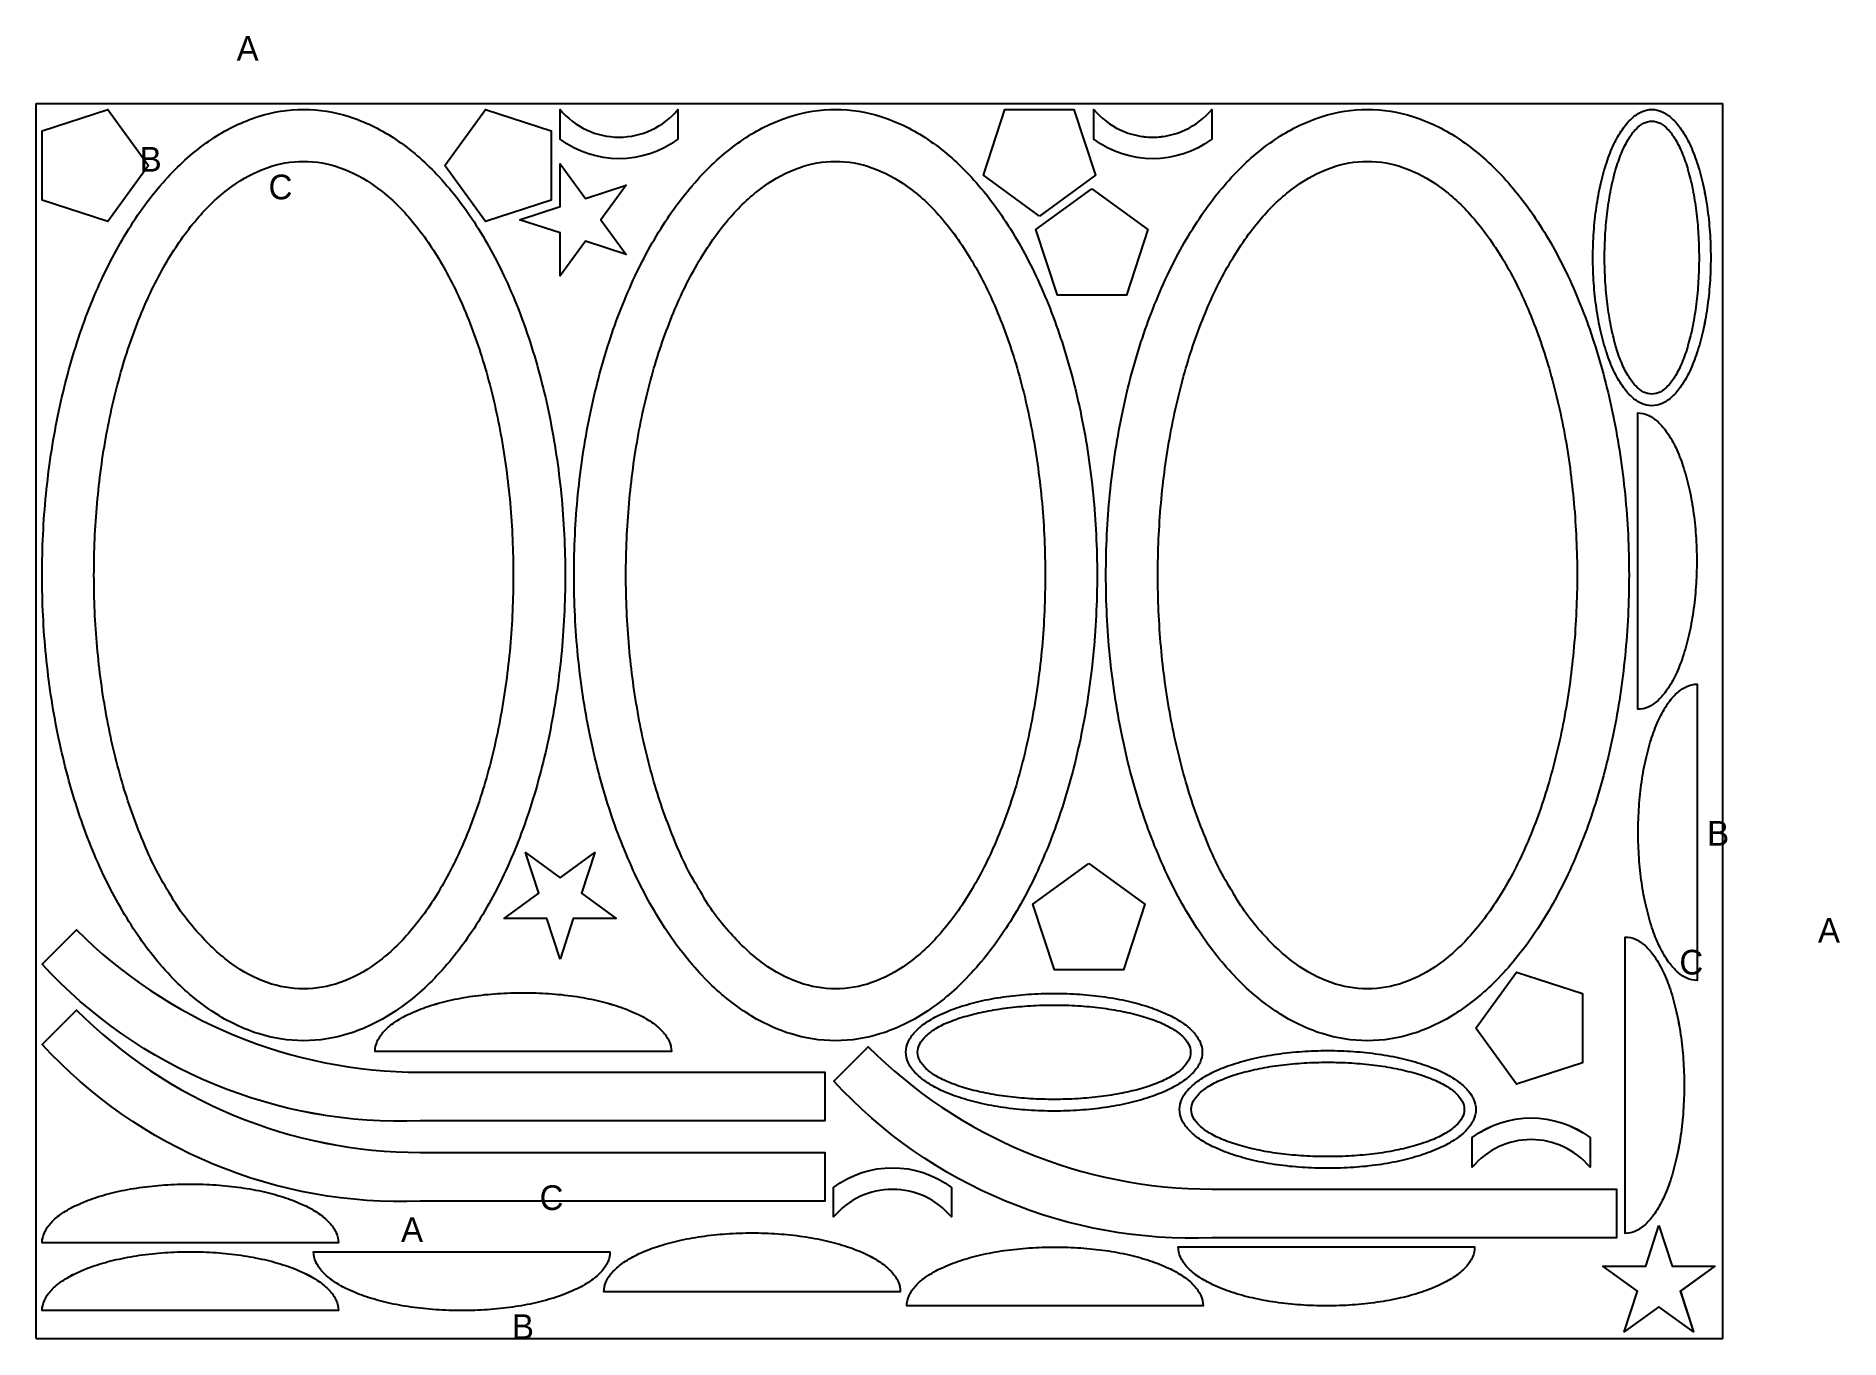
# Model space of a CAD drawing. Extents: x 0 to 2994, y -1 to 2162.
import ezdxf

# ---------------------------------------------------------------- set-up
doc = ezdxf.new("R2010")
doc.units = 0
doc.header["$LTSCALE"] = 41
doc.styles.get("Standard").update_dxf_attribs({"font": 'txt', "height": 1})

msp = doc.modelspace()

# ---------------------------------------------------------------- linework, layer by layer
at = {"layer": 'BORDER_D0_T132.1_RK1_A0_W0_EM1'}
for points in [[(444.1, 2040, -0.076786), (519.48, 2028.26, -0.068058), (592.57, 1993.39, -0.056093), (661.15, 1936.44, -0.045362), (723.13, 1859.16, -0.037263), (776.64, 1763.89, -0.03162), (820.04, 1653.53, -0.027905), (852.02, 1531.41, -0.025667), (871.6, 1401.27, -0.024617), (878.2, 1267.05, -0.024617), (871.6, 1132.83, -0.025667), (852.02, 1002.69, -0.027905), (820.04, 880.58, -0.03162), (776.64, 770.21, -0.037263), (723.13, 674.94, -0.045362), (661.15, 597.66, -0.056093), (592.57, 540.72, -0.068058), (519.48, 505.84, -0.076786), (444.1, 494.1, -0.076786), (368.72, 505.84, -0.068058), (295.63, 540.72, -0.056093), (227.05, 597.66, -0.045362), (165.07, 674.94, -0.037263), (111.56, 770.21, -0.03162), (68.16, 880.58, -0.027905), (36.18, 1002.69, -0.025667), (16.59, 1132.83, -0.024617), (10, 1267.05, -0.024617), (16.59, 1401.27, -0.025667), (36.18, 1531.41, -0.027905), (68.16, 1653.53, -0.03162), (111.56, 1763.89, -0.037263), (165.07, 1859.16, -0.045362), (227.05, 1936.44, -0.056093), (295.63, 1993.39, -0.068058), (368.72, 2028.26, -0.076786), (444.1, 2040)], [(1065.39, 2040), (1065.39, 1990.84, -0.333267), (869.91, 1990.84), (869.91, 2040, 0.469338), (1065.39, 2040)], [(1327, 2040, -0.076786), (1402.38, 2028.26, -0.068058), (1475.47, 1993.39, -0.056093), (1544.05, 1936.44, -0.045362), (1606.03, 1859.16, -0.037263), (1659.54, 1763.89, -0.03162), (1702.94, 1653.53, -0.027905), (1734.92, 1531.41, -0.025667), (1754.51, 1401.27, -0.024617), (1761.1, 1267.05, -0.024617), (1754.51, 1132.83, -0.025667), (1734.92, 1002.69, -0.027905), (1702.94, 880.58, -0.03162), (1659.54, 770.21, -0.037263), (1606.03, 674.94, -0.045362), (1544.05, 597.66, -0.056093), (1475.47, 540.72, -0.068058), (1402.38, 505.84, -0.076786), (1327, 494.1, -0.076786), (1251.62, 505.84, -0.068058), (1178.53, 540.72, -0.056093), (1109.95, 597.66, -0.045362), (1047.97, 674.94, -0.037263), (994.46, 770.21, -0.03162), (951.06, 880.58, -0.027905), (919.08, 1002.69, -0.025667), (899.49, 1132.83, -0.024617), (892.9, 1267.05, -0.024617), (899.49, 1401.27, -0.025667), (919.08, 1531.41, -0.027905), (951.06, 1653.53, -0.03162), (994.46, 1763.89, -0.037263), (1047.97, 1859.16, -0.045362), (1109.95, 1936.44, -0.056093), (1178.53, 1993.39, -0.068058), (1251.62, 2028.26, -0.076786), (1327, 2040)], [(1951.3, 2040), (1951.3, 1990.84, -0.333267), (1755.81, 1990.84), (1755.81, 2040, 0.469338), (1951.3, 2040)], [(2209.9, 2040, -0.076786), (2285.28, 2028.26, -0.068058), (2358.37, 1993.39, -0.056093), (2426.95, 1936.44, -0.045362), (2488.93, 1859.16, -0.037263), (2542.44, 1763.89, -0.03162), (2585.84, 1653.53, -0.027905), (2617.82, 1531.41, -0.025667), (2637.41, 1401.27, -0.024617), (2644, 1267.05, -0.024617), (2637.41, 1132.83, -0.025667), (2617.82, 1002.69, -0.027905), (2585.84, 880.58, -0.03162), (2542.44, 770.21, -0.037263), (2488.93, 674.94, -0.045362), (2426.95, 597.66, -0.056093), (2358.37, 540.72, -0.068058), (2285.28, 505.84, -0.076786), (2209.9, 494.1, -0.076786), (2134.52, 505.84, -0.068058), (2061.43, 540.72, -0.056093), (1992.85, 597.66, -0.045362), (1930.87, 674.94, -0.037263), (1877.36, 770.21, -0.03162), (1833.96, 880.58, -0.027905), (1801.98, 1002.69, -0.025667), (1782.4, 1132.83, -0.024617), (1775.8, 1267.05, -0.024617), (1782.4, 1401.27, -0.025667), (1801.98, 1531.41, -0.027905), (1833.96, 1653.53, -0.03162), (1877.36, 1763.89, -0.037263), (1930.87, 1859.16, -0.045362), (1992.85, 1936.44, -0.056093), (2061.43, 1993.39, -0.068058), (2134.52, 2028.26, -0.076786), (2209.9, 2040)], [(2681.87, 2040, -0.106579), (2698.85, 2036.26, -0.081333), (2715.3, 2025.17, -0.056346), (2730.74, 2007.05, -0.039878), (2744.7, 1982.46, -0.02994), (2756.75, 1952.15, -0.023968), (2766.52, 1917.03, -0.020393), (2773.72, 1878.18, -0.01836), (2778.13, 1836.77, -0.017435), (2779.61, 1794.06, -0.017435), (2778.13, 1751.35, -0.01836), (2773.72, 1709.94, -0.020393), (2766.52, 1671.09, -0.023968), (2756.75, 1635.97, -0.02994), (2744.7, 1605.66, -0.039879), (2730.74, 1581.07, -0.056346), (2715.3, 1562.95, -0.081333), (2698.85, 1551.86, -0.106578), (2681.87, 1548.12, -0.106578), (2664.9, 1551.86, -0.081333), (2648.45, 1562.95, -0.056346), (2633, 1581.07, -0.039878), (2619.05, 1605.66, -0.02994), (2607, 1635.97, -0.023968), (2597.23, 1671.09, -0.020393), (2590.03, 1709.94, -0.01836), (2585.62, 1751.35, -0.017435), (2584.13, 1794.06, -0.017435), (2585.62, 1836.77, -0.01836), (2590.03, 1878.18, -0.020393), (2597.23, 1917.03, -0.023968), (2607, 1952.15, -0.02994), (2619.05, 1982.46, -0.039878), (2633, 2007.05, -0.056346), (2648.45, 2025.17, -0.081333), (2664.9, 2036.26, -0.106579), (2681.87, 2040)], [(2658.73, 1044.3), (2658.73, 1536.18, -0.106579), (2675.7, 1532.44, -0.081333), (2692.16, 1521.34, -0.056346), (2707.6, 1503.22, -0.039878), (2721.55, 1478.64, -0.02994), (2733.6, 1448.32, -0.023968), (2743.37, 1413.2, -0.020393), (2750.57, 1374.35, -0.01836), (2754.98, 1332.94, -0.017435), (2756.47, 1290.23, -0.017435), (2754.98, 1247.53, -0.01836), (2750.57, 1206.12, -0.020393), (2743.37, 1167.27, -0.023968), (2733.6, 1132.15, -0.02994), (2721.55, 1101.83, -0.039878), (2707.6, 1077.24, -0.056346), (2692.16, 1059.13, -0.081333), (2675.7, 1048.03, -0.106578), (2658.73, 1044.3)], [(2756.97, 1086.12), (2756.97, 594.24, -0.106579), (2740, 597.98, -0.081333), (2723.54, 609.08, -0.056346), (2708.1, 627.19, -0.039878), (2694.14, 651.78, -0.02994), (2682.1, 682.1, -0.023968), (2672.32, 717.21, -0.020393), (2665.12, 756.07, -0.01836), (2660.72, 797.48, -0.017435), (2659.23, 840.18, -0.017435), (2660.72, 882.89, -0.01836), (2665.12, 924.3, -0.020393), (2672.32, 963.15, -0.023968), (2682.1, 998.27, -0.029939), (2694.14, 1028.58, -0.039878), (2708.1, 1053.17, -0.056346), (2723.54, 1071.29, -0.081333), (2740, 1082.39, -0.106579), (2756.97, 1086.12)], [(637.78, 441.86), (1309.11, 441.86), (1309.11, 361.15), (637.78, 361.15, -0.220731), (10, 621.18), (67.07, 678.25, 0.198912), (637.78, 441.86)], [(2637.79, 174.33), (2637.79, 666.21, -0.106578), (2654.76, 662.47, -0.081333), (2671.22, 651.38, -0.056347), (2686.66, 633.26, -0.039878), (2700.62, 608.67, -0.02994), (2712.67, 578.35, -0.023968), (2722.44, 543.24, -0.020393), (2729.64, 504.38, -0.01836), (2734.05, 462.98, -0.017435), (2735.53, 420.27, -0.017435), (2734.05, 377.56, -0.01836), (2729.64, 336.15, -0.020393), (2722.44, 297.3, -0.023968), (2712.67, 262.18, -0.02994), (2700.62, 231.87, -0.039878), (2686.66, 207.28, -0.056347), (2671.22, 189.16, -0.081333), (2654.76, 178.06, -0.106579), (2637.79, 174.33)], [(1054.53, 476.13), (562.65, 476.13, -0.106579), (566.38, 493.1, -0.081333), (577.48, 509.56, -0.056347), (595.6, 525, -0.039878), (620.19, 538.96, -0.02994), (650.5, 551, -0.023968), (685.62, 560.78, -0.020393), (724.47, 567.98, -0.01836), (765.88, 572.39, -0.017435), (808.59, 573.87, -0.017435), (851.29, 572.39, -0.01836), (892.7, 567.98, -0.020393), (931.56, 560.78, -0.023968), (966.67, 551, -0.02994), (996.99, 538.96, -0.039878), (1021.58, 525, -0.056347), (1039.7, 509.56, -0.081333), (1050.79, 493.1, -0.106579), (1054.53, 476.13)], [(1935.7, 475, -0.106579), (1931.97, 458.03, -0.081333), (1920.87, 441.57, -0.056347), (1902.76, 426.13, -0.039878), (1878.17, 412.17, -0.02994), (1847.85, 400.13, -0.023968), (1812.73, 390.36, -0.020393), (1773.88, 383.15, -0.01836), (1732.47, 378.74, -0.017435), (1689.77, 377.26, -0.017435), (1647.06, 378.74, -0.01836), (1605.65, 383.15, -0.020393), (1566.8, 390.36, -0.023968), (1531.68, 400.13, -0.02994), (1501.36, 412.17, -0.039878), (1476.78, 426.13, -0.056346), (1458.66, 441.57, -0.081333), (1447.56, 458.03, -0.106579), (1443.82, 475, -0.106579), (1447.56, 491.97, -0.081333), (1458.66, 508.43, -0.056346), (1476.78, 523.87, -0.039878), (1501.36, 537.83, -0.02994), (1531.68, 549.87, -0.023968), (1566.8, 559.65, -0.020393), (1605.65, 566.85, -0.01836), (1647.06, 571.26, -0.017435), (1689.77, 572.74, -0.017435), (1732.47, 571.26, -0.01836), (1773.88, 566.85, -0.020393), (1812.73, 559.65, -0.023968), (1847.85, 549.87, -0.029939), (1878.17, 537.83, -0.039878), (1902.76, 523.87, -0.056347), (1920.87, 508.43, -0.081333), (1931.97, 491.97, -0.106579), (1935.7, 475)], [(637.78, 308.65), (1309.11, 308.65), (1309.11, 227.94), (637.78, 227.94, -0.220731), (10, 487.98), (67.07, 545.05, 0.198912), (637.78, 308.65)], [(1951.71, 247.79), (2623.04, 247.79), (2623.04, 167.08), (1951.71, 167.08, -0.220731), (1323.93, 427.11), (1381, 484.18, 0.198912), (1951.71, 247.79)], [(2389.88, 380, -0.106564), (2386.15, 363.03, -0.081333), (2375.05, 346.57, -0.056346), (2356.94, 331.13, -0.039879), (2332.35, 317.17, -0.02994), (2302.03, 305.13, -0.023968), (2266.92, 295.36, -0.020393), (2228.06, 288.15, -0.01836), (2186.65, 283.74, -0.017435), (2143.95, 282.26, -0.017435), (2101.24, 283.74, -0.01836), (2059.83, 288.15, -0.020393), (2020.98, 295.36, -0.023968), (1985.86, 305.13, -0.02994), (1955.55, 317.17, -0.039878), (1930.96, 331.13, -0.056347), (1912.84, 346.57, -0.081333), (1901.74, 363.03, -0.106579), (1898.01, 380, -0.106579), (1901.74, 396.97, -0.081333), (1912.84, 413.43, -0.056347), (1930.96, 428.87, -0.039878), (1955.55, 442.83, -0.02994), (1985.86, 454.87, -0.023968), (2020.98, 464.64, -0.020393), (2059.83, 471.85, -0.01836), (2101.24, 476.26, -0.017435), (2143.95, 477.74, -0.017435), (2186.65, 476.26, -0.01836), (2228.06, 471.85, -0.020393), (2266.92, 464.64, -0.023968), (2302.03, 454.87, -0.02994), (2332.35, 442.83, -0.039879), (2356.94, 428.87, -0.056346), (2375.05, 413.43, -0.081333), (2386.15, 396.97, -0.106579), (2389.89, 380)], [(2383.79, 284.13), (2383.79, 333.3, -0.333267), (2579.27, 333.3), (2579.27, 284.13, 0.469338), (2383.79, 284.13)], [(1323.81, 201.49), (1323.81, 250.65, -0.333267), (1519.29, 250.65), (1519.29, 201.49, 0.469338), (1323.81, 201.49)], [(501.88, 158.46), (10, 158.46, -0.106579), (13.74, 175.43, -0.081333), (24.83, 191.88, -0.056346), (42.95, 207.32, -0.039878), (67.54, 221.28, -0.02994), (97.85, 233.33, -0.023968), (132.97, 243.1, -0.020393), (171.82, 250.3, -0.01836), (213.23, 254.71, -0.017435), (255.94, 256.2, -0.017435), (298.65, 254.71, -0.01836), (340.06, 250.3, -0.020393), (378.91, 243.1, -0.023968), (414.03, 233.33, -0.02994), (444.34, 221.28, -0.039878), (468.93, 207.32, -0.056346), (487.05, 191.88, -0.081333), (498.14, 175.43, -0.106579), (501.88, 158.46)], [(1434.45, 77.34), (942.57, 77.34, -0.106579), (946.31, 94.31, -0.081333), (957.41, 110.77, -0.056346), (975.52, 126.21, -0.039878), (1000.11, 140.17, -0.02994), (1030.43, 152.21, -0.023968), (1065.54, 161.99, -0.020393), (1104.4, 169.19, -0.01836), (1145.81, 173.6, -0.017435), (1188.51, 175.08, -0.017435), (1231.22, 173.6, -0.01836), (1272.63, 169.19, -0.020393), (1311.48, 161.99, -0.023968), (1346.6, 152.21, -0.02994), (1376.92, 140.17, -0.039878), (1401.5, 126.21, -0.056346), (1419.62, 110.77, -0.081333), (1430.72, 94.31, -0.106579), (1434.45, 77.34)], [(1937.15, 53.9), (1445.27, 53.9, -0.106579), (1449.01, 70.88, -0.081333), (1460.1, 87.33, -0.056347), (1478.22, 102.77, -0.039878), (1502.81, 116.73, -0.029939), (1533.12, 128.78, -0.023968), (1568.24, 138.55, -0.020393), (1607.09, 145.75, -0.01836), (1648.5, 150.16, -0.017435), (1691.21, 151.64, -0.017435), (1733.92, 150.16, -0.01836), (1775.32, 145.75, -0.020393), (1814.18, 138.55, -0.023968), (1849.3, 128.78, -0.029939), (1879.61, 116.73, -0.039878), (1904.2, 102.77, -0.056347), (1922.32, 87.33, -0.081333), (1933.41, 70.88, -0.106579), (1937.15, 53.9)], [(1895.94, 151.67), (2387.82, 151.67, -0.106579), (2384.09, 134.7, -0.081333), (2372.99, 118.25, -0.056346), (2354.87, 102.8, -0.039879), (2330.28, 88.85, -0.02994), (2299.97, 76.8, -0.023968), (2264.85, 67.03, -0.020393), (2226, 59.83, -0.01836), (2184.59, 55.42, -0.017435), (2141.88, 53.93, -0.017435), (2099.18, 55.42, -0.01836), (2057.77, 59.83, -0.020393), (2018.91, 67.03, -0.023968), (1983.8, 76.8, -0.02994), (1953.48, 88.85, -0.039878), (1928.89, 102.8, -0.056346), (1910.77, 118.25, -0.081333), (1899.68, 134.7, -0.106579), (1895.94, 151.67)], [(501.88, 46.02), (10, 46.02, -0.106579), (13.74, 62.99, -0.081333), (24.83, 79.45, -0.056346), (42.95, 94.89, -0.039878), (67.54, 108.84, -0.02994), (97.85, 120.89, -0.023968), (132.97, 130.66, -0.020393), (171.82, 137.86, -0.01836), (213.23, 142.27, -0.017435), (255.94, 143.76, -0.017435), (298.65, 142.27, -0.01836), (340.06, 137.86, -0.020393), (378.91, 130.66, -0.023968), (414.03, 120.89, -0.02994), (444.34, 108.84, -0.039878), (468.93, 94.89, -0.056346), (487.05, 79.45, -0.081333), (498.14, 62.99, -0.106579), (501.88, 46.02)], [(460.69, 143.76), (952.57, 143.76, -0.106579), (948.83, 126.79, -0.081333), (937.74, 110.33, -0.056347), (919.62, 94.89, -0.039878), (895.03, 80.93, -0.02994), (864.72, 68.88, -0.023968), (829.6, 59.11, -0.020393), (790.74, 51.91, -0.01836), (749.34, 47.5, -0.017435), (706.63, 46.02, -0.017435), (663.92, 47.5, -0.01836), (622.51, 51.91, -0.020393), (583.66, 59.11, -0.023968), (548.54, 68.88, -0.02994), (518.23, 80.93, -0.039878), (493.64, 94.89, -0.056346), (475.52, 110.33, -0.081333), (464.42, 126.79, -0.106579), (460.69, 143.76)]]:
    msp.add_lwpolyline(points, format="xyb", close=True, dxfattribs=at)
for points in [[(186.81, 1947.04), (119.28, 1854.09), (10, 1889.59), (10, 2004.49), (119.28, 2040), (186.81, 1947.04)], [(678.42, 1947.04), (745.95, 2040), (855.23, 2004.49), (855.23, 1889.59), (745.95, 1854.09), (678.42, 1947.04)], [(1665.26, 1863.19), (1572.31, 1930.72), (1607.81, 2040), (1722.71, 2040), (1758.22, 1930.72), (1665.26, 1863.19)], [(802.42, 1856.97), (869.96, 1878.91), (869.96, 1949.93), (911.7, 1892.47), (979.24, 1914.42), (937.5, 1856.97), (979.24, 1799.52), (911.7, 1821.46), (869.96, 1764.01), (869.96, 1835.03), (802.42, 1856.97)], [(1752.58, 1908.41), (1845.53, 1840.87), (1810.03, 1731.59), (1695.13, 1731.59), (1659.62, 1840.87), (1752.58, 1908.41)], [(869.74, 629.56), (847.79, 697.1), (776.78, 697.1), (834.23, 738.84), (812.29, 806.38), (869.74, 764.64), (927.19, 806.38), (905.24, 738.84), (962.69, 697.1), (891.68, 697.1), (869.74, 629.56)], [(1747.68, 788.41), (1840.63, 720.87), (1805.13, 611.59), (1690.22, 611.59), (1654.72, 720.87), (1747.68, 788.41)], [(2389.88, 515), (2457.41, 607.96), (2566.69, 572.45), (2566.69, 457.55), (2457.41, 422.04), (2389.88, 515)], [(2693.69, 187.47), (2715.63, 119.93), (2786.65, 119.93), (2729.2, 78.19), (2751.14, 10.65), (2693.69, 52.39), (2636.24, 10.65), (2658.18, 78.19), (2600.73, 119.93), (2671.75, 119.93), (2693.69, 187.47)]]:
    msp.add_lwpolyline(points, close=True, dxfattribs=at)
at = {"layer": 'BORDER_D0_T132_RK1_A0_W0_EM1_RI1_ID0007'}
for points in [[(802.43, 1856.96), (869.96, 1878.91), (869.96, 1949.92), (911.7, 1892.47), (979.24, 1914.41), (937.5, 1856.96), (979.24, 1799.51), (911.7, 1821.46), (869.96, 1764.01), (869.96, 1835.02), (802.43, 1856.96)], [(869.74, 629.57), (847.79, 697.1), (776.78, 697.1), (834.23, 738.84), (812.29, 806.38), (869.74, 764.64), (927.19, 806.38), (905.24, 738.84), (962.69, 697.1), (891.68, 697.1), (869.74, 629.57)], [(2693.68, 187.47), (2715.63, 119.94), (2786.64, 119.94), (2729.19, 78.2), (2751.13, 10.66), (2693.68, 52.4), (2636.23, 10.66), (2658.18, 78.2), (2600.73, 119.94), (2671.74, 119.94), (2693.68, 187.47)]]:
    msp.add_lwpolyline(points, close=True, dxfattribs=at)
at = {"layer": 'BORDER_D0_T132_RK1_A0_W0_EM1_RI1_ID0013'}
for points in [[(1065.39, 2015.42), (1065.39, 1990.84, -0.333267), (869.91, 1990.84), (869.91, 2040, 0.469338), (1065.39, 2040), (1065.39, 2015.42)], [(1951.3, 2015.42), (1951.3, 1990.84, -0.333267), (1755.82, 1990.84), (1755.82, 2040, 0.469337), (1951.3, 2040), (1951.3, 2015.42)], [(2383.79, 308.71), (2383.79, 333.29, -0.333267), (2579.27, 333.29), (2579.27, 284.13, 0.469338), (2383.79, 284.13), (2383.79, 308.71)], [(1323.81, 226.06), (1323.81, 250.64, -0.333267), (1519.29, 250.64), (1519.29, 201.48, 0.469338), (1323.81, 201.48), (1323.81, 226.06)]]:
    msp.add_lwpolyline(points, format="xyb", close=True, dxfattribs=at)
at = {"layer": 'BORDER_D0_T132_RK1_A0_W0_EM1_RI1_ID0020'}
for points in [[(2658.73, 1290.23), (2658.73, 1536.17, -0.106572), (2675.7, 1532.43, -0.081329), (2692.16, 1521.34, -0.056349), (2707.6, 1503.22, -0.039882), (2721.56, 1478.63, -0.029934), (2733.6, 1448.32, -0.02397), (2743.37, 1413.2, -0.020392), (2750.58, 1374.35, -0.01836), (2754.98, 1332.94, -0.017437), (2756.47, 1290.23, -0.017437), (2754.98, 1247.52, -0.01836), (2750.58, 1206.11, -0.020392), (2743.37, 1167.26, -0.02397), (2733.6, 1132.14, -0.029934), (2721.56, 1101.83, -0.039882), (2707.6, 1077.24, -0.056349), (2692.16, 1059.12, -0.081329), (2675.7, 1048.03, -0.106572), (2658.73, 1044.29), (2658.73, 1290.23)], [(2756.97, 840.18), (2756.97, 594.24, -0.106572), (2740, 597.98, -0.081329), (2723.54, 609.07, -0.056348), (2708.1, 627.19, -0.039882), (2694.14, 651.78, -0.029934), (2682.1, 682.09, -0.02397), (2672.33, 717.21, -0.020392), (2665.12, 756.06, -0.01836), (2660.72, 797.47, -0.017437), (2659.23, 840.18, -0.017437), (2660.72, 882.89, -0.01836), (2665.12, 924.3, -0.020392), (2672.33, 963.15, -0.02397), (2682.1, 998.27, -0.029934), (2694.14, 1028.58, -0.039882), (2708.1, 1053.17, -0.056349), (2723.54, 1071.29, -0.081329), (2740, 1082.38, -0.106572), (2756.97, 1086.12), (2756.97, 840.18)], [(2637.79, 420.27), (2637.79, 666.21, -0.106572), (2654.76, 662.47, -0.081329), (2671.22, 651.38, -0.056349), (2686.66, 633.26, -0.039882), (2700.62, 608.67, -0.029934), (2712.66, 578.36, -0.02397), (2722.43, 543.24, -0.020392), (2729.64, 504.39, -0.01836), (2734.04, 462.98, -0.017437), (2735.53, 420.27, -0.017437), (2734.04, 377.56, -0.01836), (2729.64, 336.15, -0.020392), (2722.43, 297.3, -0.02397), (2712.66, 262.18, -0.029934), (2700.62, 231.87, -0.039882), (2686.66, 207.28, -0.056349), (2671.22, 189.16, -0.081329), (2654.76, 178.07, -0.106572), (2637.79, 174.33), (2637.79, 420.27)], [(808.59, 476.13), (562.65, 476.13, -0.106572), (566.39, 493.1, -0.081329), (577.48, 509.56, -0.056349), (595.6, 525, -0.039882), (620.19, 538.96, -0.029934), (650.5, 551, -0.02397), (685.62, 560.77, -0.020392), (724.47, 567.98, -0.01836), (765.88, 572.38, -0.017437), (808.59, 573.87, -0.017437), (851.3, 572.38, -0.01836), (892.71, 567.98, -0.020392), (931.56, 560.77, -0.02397), (966.68, 551, -0.029934), (996.99, 538.96, -0.039882), (1021.58, 525, -0.056349), (1039.7, 509.56, -0.08133), (1050.79, 493.1, -0.106572), (1054.53, 476.13), (808.59, 476.13)], [(255.94, 158.46), (10, 158.46, -0.106572), (13.74, 175.43, -0.081329), (24.83, 191.89, -0.056349), (42.95, 207.33, -0.039882), (67.54, 221.29, -0.029934), (97.85, 233.33, -0.02397), (132.97, 243.1, -0.020392), (171.82, 250.31, -0.01836), (213.23, 254.71, -0.017437), (255.94, 256.2, -0.017437), (298.65, 254.71, -0.01836), (340.06, 250.31, -0.020392), (378.91, 243.1, -0.02397), (414.03, 233.33, -0.029934), (444.34, 221.29, -0.039882), (468.93, 207.33, -0.056349), (487.05, 191.89, -0.081329), (498.14, 175.43, -0.106572), (501.88, 158.46), (255.94, 158.46)], [(1188.51, 77.34), (942.57, 77.34, -0.106572), (946.31, 94.31, -0.081329), (957.4, 110.77, -0.056348), (975.52, 126.21, -0.039882), (1000.11, 140.17, -0.029934), (1030.42, 152.21, -0.02397), (1065.54, 161.98, -0.020392), (1104.39, 169.19, -0.01836), (1145.8, 173.59, -0.017437), (1188.51, 175.08, -0.017437), (1231.22, 173.59, -0.01836), (1272.63, 169.19, -0.020392), (1311.48, 161.98, -0.02397), (1346.6, 152.21, -0.029934), (1376.91, 140.17, -0.039882), (1401.5, 126.21, -0.056349), (1419.62, 110.77, -0.081329), (1430.71, 94.31, -0.106572), (1434.45, 77.34), (1188.51, 77.34)], [(1691.21, 53.9), (1445.27, 53.9, -0.106572), (1449.01, 70.87, -0.081329), (1460.1, 87.33, -0.056348), (1478.22, 102.77, -0.039882), (1502.81, 116.73, -0.029934), (1533.12, 128.77, -0.02397), (1568.24, 138.54, -0.020392), (1607.09, 145.75, -0.01836), (1648.5, 150.15, -0.017437), (1691.21, 151.64, -0.017437), (1733.92, 150.15, -0.01836), (1775.33, 145.75, -0.020392), (1814.18, 138.54, -0.02397), (1849.3, 128.77, -0.029934), (1879.61, 116.73, -0.039882), (1904.2, 102.77, -0.056349), (1922.32, 87.33, -0.081329), (1933.41, 70.87, -0.106572), (1937.15, 53.9), (1691.21, 53.9)], [(2141.88, 151.67), (2387.82, 151.67, -0.106572), (2384.08, 134.7, -0.08133), (2372.99, 118.24, -0.056348), (2354.87, 102.8, -0.039883), (2330.28, 88.84, -0.029934), (2299.97, 76.8, -0.02397), (2264.85, 67.03, -0.020392), (2226, 59.82, -0.01836), (2184.59, 55.42, -0.017437), (2141.88, 53.93, -0.017437), (2099.17, 55.42, -0.01836), (2057.76, 59.82, -0.020392), (2018.91, 67.03, -0.02397), (1983.79, 76.8, -0.029934), (1953.48, 88.84, -0.039882), (1928.89, 102.8, -0.056349), (1910.77, 118.24, -0.081329), (1899.68, 134.7, -0.106572), (1895.94, 151.67), (2141.88, 151.67)], [(255.94, 46.02), (10, 46.02, -0.106572), (13.74, 62.99, -0.081329), (24.83, 79.45, -0.056349), (42.95, 94.89, -0.039882), (67.54, 108.85, -0.029934), (97.85, 120.89, -0.02397), (132.97, 130.66, -0.020392), (171.82, 137.87, -0.01836), (213.23, 142.27, -0.017437), (255.94, 143.76, -0.017437), (298.65, 142.27, -0.01836), (340.06, 137.87, -0.020392), (378.91, 130.66, -0.02397), (414.03, 120.89, -0.029934), (444.34, 108.85, -0.039882), (468.93, 94.89, -0.056349), (487.05, 79.45, -0.081329), (498.14, 62.99, -0.106572), (501.88, 46.02), (255.94, 46.02)], [(706.63, 143.76), (952.57, 143.76, -0.106572), (948.83, 126.79, -0.081329), (937.74, 110.33, -0.056348), (919.62, 94.89, -0.039882), (895.03, 80.93, -0.029934), (864.72, 68.89, -0.02397), (829.6, 59.12, -0.020392), (790.75, 51.91, -0.01836), (749.34, 47.51, -0.017437), (706.63, 46.02, -0.017437), (663.92, 47.51, -0.01836), (622.51, 51.91, -0.020392), (583.66, 59.12, -0.02397), (548.54, 68.89, -0.029934), (518.23, 80.93, -0.039882), (493.64, 94.89, -0.056349), (475.52, 110.33, -0.081329), (464.43, 126.79, -0.106572), (460.69, 143.76), (706.63, 143.76)]]:
    msp.add_lwpolyline(points, format="xyb", close=True, dxfattribs=at)
at = {"layer": 'BORDER_D0_T132_RK1_A0_W0_EM1_RI1_ID0021'}
for points in [[(2681.87, 2040, -0.106572), (2698.84, 2036.26, -0.081329), (2715.3, 2025.17, -0.056349), (2730.74, 2007.05, -0.039882), (2744.7, 1982.46, -0.029934), (2756.74, 1952.15, -0.02397), (2766.51, 1917.03, -0.020392), (2773.72, 1878.18, -0.01836), (2778.12, 1836.77, -0.017437), (2779.61, 1794.06, -0.017437), (2778.12, 1751.35, -0.01836), (2773.72, 1709.94, -0.020392), (2766.51, 1671.09, -0.02397), (2756.74, 1635.97, -0.029934), (2744.7, 1605.66, -0.039882), (2730.74, 1581.07, -0.056349), (2715.3, 1562.95, -0.081329), (2698.84, 1551.86, -0.106572), (2681.87, 1548.12, -0.106572), (2664.9, 1551.86, -0.081329), (2648.44, 1562.95, -0.056348), (2633, 1581.07, -0.039883), (2619.04, 1605.66, -0.029934), (2607, 1635.97, -0.02397), (2597.23, 1671.09, -0.020392), (2590.02, 1709.94, -0.01836), (2585.62, 1751.35, -0.017437), (2584.13, 1794.06, -0.017436), (2585.62, 1836.77, -0.01836), (2590.02, 1878.18, -0.020392), (2597.23, 1917.03, -0.02397), (2607, 1952.15, -0.029934), (2619.04, 1982.46, -0.039883), (2633, 2007.05, -0.056348), (2648.44, 2025.17, -0.081329), (2664.9, 2036.26, -0.106572), (2681.87, 2040)], [(1935.71, 475, -0.106572), (1931.97, 458.03, -0.081329), (1920.88, 441.57, -0.056349), (1902.76, 426.13, -0.039882), (1878.17, 412.17, -0.029934), (1847.86, 400.13, -0.02397), (1812.74, 390.36, -0.020392), (1773.89, 383.15, -0.01836), (1732.48, 378.75, -0.017437), (1689.77, 377.26, -0.017437), (1647.06, 378.75, -0.01836), (1605.65, 383.15, -0.020392), (1566.8, 390.36, -0.02397), (1531.68, 400.13, -0.029934), (1501.37, 412.17, -0.039882), (1476.78, 426.13, -0.056349), (1458.66, 441.57, -0.081329), (1447.57, 458.03, -0.106572), (1443.83, 475, -0.106572), (1447.57, 491.97, -0.081329), (1458.66, 508.43, -0.056349), (1476.78, 523.87, -0.039882), (1501.37, 537.83, -0.029934), (1531.68, 549.87, -0.02397), (1566.8, 559.64, -0.020392), (1605.65, 566.85, -0.01836), (1647.06, 571.25, -0.017437), (1689.77, 572.74, -0.017437), (1732.48, 571.25, -0.01836), (1773.89, 566.85, -0.020392), (1812.74, 559.64, -0.02397), (1847.86, 549.87, -0.029934), (1878.17, 537.83, -0.039882), (1902.76, 523.87, -0.056349), (1920.88, 508.43, -0.081329), (1931.97, 491.97, -0.106572), (1935.71, 475)], [(2389.89, 380, -0.106572), (2386.15, 363.03, -0.081329), (2375.06, 346.57, -0.056349), (2356.94, 331.13, -0.039882), (2332.35, 317.17, -0.029934), (2302.04, 305.13, -0.02397), (2266.92, 295.36, -0.020392), (2228.07, 288.15, -0.01836), (2186.66, 283.75, -0.017437), (2143.95, 282.26, -0.017437), (2101.24, 283.75, -0.01836), (2059.83, 288.15, -0.020392), (2020.98, 295.36, -0.02397), (1985.86, 305.13, -0.029934), (1955.55, 317.17, -0.039882), (1930.96, 331.13, -0.056349), (1912.84, 346.57, -0.081329), (1901.75, 363.03, -0.106572), (1898.01, 380, -0.106572), (1901.75, 396.97, -0.081329), (1912.84, 413.43, -0.056349), (1930.96, 428.87, -0.039882), (1955.55, 442.83, -0.029934), (1985.86, 454.87, -0.02397), (2020.98, 464.64, -0.020392), (2059.83, 471.85, -0.01836), (2101.24, 476.25, -0.017437), (2143.95, 477.74, -0.017437), (2186.66, 476.25, -0.01836), (2228.07, 471.85, -0.020392), (2266.92, 464.64, -0.02397), (2302.04, 454.87, -0.029934), (2332.35, 442.83, -0.039882), (2356.94, 428.87, -0.056349), (2375.06, 413.43, -0.081329), (2386.15, 396.97, -0.106572), (2389.89, 380)]]:
    msp.add_lwpolyline(points, format="xyb", close=True, dxfattribs=at)
at = {"layer": 'BORDER_D0_T132_RK1_A0_W0_EM1_RI1_ID0022'}
for points in [[(444.1, 2040, -0.076784), (519.48, 2028.26, -0.068057), (592.57, 1993.39, -0.056097), (661.15, 1936.44, -0.045361), (723.13, 1859.16, -0.037263), (776.64, 1763.89, -0.031618), (820.04, 1653.53, -0.027907), (852.02, 1531.41, -0.025666), (871.6, 1401.27, -0.024617), (878.2, 1267.05, -0.024617), (871.6, 1132.83, -0.025666), (852.02, 1002.69, -0.027905), (820.04, 880.58, -0.03162), (776.64, 770.21, -0.037263), (723.13, 674.94, -0.045361), (661.15, 597.66, -0.056093), (592.57, 540.72, -0.068061), (519.48, 505.84, -0.076784), (444.1, 494.1, -0.076784), (368.72, 505.84, -0.068061), (295.63, 540.72, -0.056093), (227.05, 597.66, -0.045361), (165.07, 674.94, -0.037263), (111.56, 770.21, -0.03162), (68.16, 880.58, -0.027905), (36.18, 1002.69, -0.025667), (16.59, 1132.83, -0.024617), (10, 1267.05, -0.024617), (16.59, 1401.27, -0.025667), (36.18, 1531.41, -0.027907), (68.16, 1653.53, -0.031618), (111.56, 1763.89, -0.037263), (165.07, 1859.16, -0.045361), (227.05, 1936.44, -0.056097), (295.63, 1993.39, -0.068057), (368.72, 2028.26, -0.076784), (444.1, 2040)], [(1327, 2040, -0.076784), (1402.38, 2028.26, -0.068057), (1475.47, 1993.39, -0.056097), (1544.05, 1936.44, -0.045361), (1606.03, 1859.16, -0.037263), (1659.54, 1763.89, -0.031618), (1702.94, 1653.53, -0.027907), (1734.92, 1531.41, -0.025666), (1754.5, 1401.27, -0.024617), (1761.1, 1267.05, -0.024617), (1754.5, 1132.83, -0.025666), (1734.92, 1002.69, -0.027905), (1702.94, 880.58, -0.03162), (1659.54, 770.21, -0.037263), (1606.03, 674.94, -0.045361), (1544.05, 597.66, -0.056093), (1475.47, 540.72, -0.068061), (1402.38, 505.84, -0.076784), (1327, 494.1, -0.076784), (1251.62, 505.84, -0.068061), (1178.53, 540.72, -0.056093), (1109.95, 597.66, -0.045361), (1047.97, 674.94, -0.037263), (994.46, 770.21, -0.03162), (951.06, 880.58, -0.027905), (919.08, 1002.69, -0.025667), (899.49, 1132.83, -0.024617), (892.9, 1267.05, -0.024617), (899.49, 1401.27, -0.025667), (919.08, 1531.41, -0.027907), (951.06, 1653.53, -0.031618), (994.46, 1763.89, -0.037263), (1047.97, 1859.16, -0.045361), (1109.95, 1936.44, -0.056097), (1178.53, 1993.39, -0.068057), (1251.62, 2028.26, -0.076784), (1327, 2040)], [(2209.9, 2040, -0.076784), (2285.28, 2028.26, -0.068057), (2358.37, 1993.39, -0.056097), (2426.95, 1936.44, -0.045361), (2488.93, 1859.16, -0.037263), (2542.44, 1763.89, -0.031618), (2585.84, 1653.53, -0.027907), (2617.82, 1531.41, -0.025666), (2637.4, 1401.27, -0.024617), (2644, 1267.05, -0.024617), (2637.4, 1132.83, -0.025666), (2617.82, 1002.69, -0.027905), (2585.84, 880.58, -0.03162), (2542.44, 770.21, -0.037263), (2488.93, 674.94, -0.045361), (2426.95, 597.66, -0.056093), (2358.37, 540.72, -0.068061), (2285.28, 505.84, -0.076784), (2209.9, 494.1, -0.076784), (2134.52, 505.84, -0.068061), (2061.43, 540.72, -0.056093), (1992.85, 597.66, -0.045361), (1930.87, 674.94, -0.037263), (1877.36, 770.21, -0.03162), (1833.96, 880.58, -0.027905), (1801.98, 1002.69, -0.025667), (1782.39, 1132.83, -0.024617), (1775.8, 1267.05, -0.024617), (1782.39, 1401.27, -0.025667), (1801.98, 1531.41, -0.027907), (1833.96, 1653.53, -0.031618), (1877.36, 1763.89, -0.037263), (1930.87, 1859.16, -0.045361), (1992.85, 1936.44, -0.056097), (2061.43, 1993.39, -0.068057), (2134.52, 2028.26, -0.076784), (2209.9, 2040)]]:
    msp.add_lwpolyline(points, format="xyb", close=True, dxfattribs=at)
at = {"layer": 'BORDER_D0_T132_RK1_A0_W0_EM1_RI1_ID0025'}
for points in [[(186.81, 1947.05), (119.28, 1854.09), (10, 1889.6), (10, 2004.5), (119.28, 2040), (186.81, 1947.05)], [(678.42, 1947.04), (745.95, 2040), (855.23, 2004.49), (855.23, 1889.59), (745.95, 1854.09), (678.42, 1947.04)], [(1665.27, 1863.19), (1572.31, 1930.72), (1607.82, 2040), (1722.72, 2040), (1758.22, 1930.72), (1665.27, 1863.19)], [(1752.57, 1908.4), (1845.53, 1840.87), (1810.02, 1731.59), (1695.12, 1731.59), (1659.62, 1840.87), (1752.57, 1908.4)], [(1747.67, 788.41), (1840.63, 720.88), (1805.12, 611.6), (1690.22, 611.6), (1654.72, 720.88), (1747.67, 788.41)], [(2389.88, 515), (2457.41, 607.96), (2566.69, 572.45), (2566.69, 457.55), (2457.41, 422.05), (2389.88, 515)]]:
    msp.add_lwpolyline(points, close=True, dxfattribs=at)
at = {"layer": 'BORDER_D0_T132_RK1_A0_W0_EM1_RI1_ID0027'}
for points in [[(637.78, 441.86), (1309.11, 441.86), (1309.11, 361.14), (637.78, 361.14, -0.220733), (10, 621.18), (67.07, 678.25, 0.198913), (637.78, 441.86)], [(637.78, 308.66), (1309.11, 308.66), (1309.11, 227.94), (637.78, 227.94, -0.220733), (10, 487.98), (67.07, 545.05, 0.198913), (637.78, 308.66)], [(1951.71, 247.79), (2623.04, 247.79), (2623.04, 167.07), (1951.71, 167.07, -0.220733), (1323.93, 427.11), (1381, 484.18, 0.198913), (1951.71, 247.79)]]:
    msp.add_lwpolyline(points, format="xyb", close=True, dxfattribs=at)
at = {"layer": 'CONTOUR_D0'}
for points in [[(2681.87, 2020.61, -0.121127), (2695.48, 2017.17, -0.084995), (2708.67, 2006.95, -0.054589), (2721.04, 1990.26, -0.03689), (2732.23, 1967.6, -0.026939), (2741.89, 1939.68, -0.021226), (2749.72, 1907.33, -0.017888), (2755.49, 1871.54, -0.016018), (2759.03, 1833.4, -0.015176), (2760.22, 1794.06, -0.015176), (2759.03, 1754.72, -0.016018), (2755.49, 1716.58, -0.017888), (2749.72, 1680.79, -0.021226), (2741.89, 1648.44, -0.026947), (2732.23, 1620.51, -0.036877), (2721.04, 1597.86, -0.054568), (2708.67, 1581.18, -0.085027), (2695.48, 1570.95, -0.121127), (2681.87, 1567.51, -0.121041), (2668.27, 1570.95, -0.085068), (2655.07, 1581.18, -0.054568), (2642.7, 1597.86, -0.066481), (2631.51, 1620.51, -0.043161), (2621.85, 1648.44, -0.021226), (2614.02, 1680.79, -0.017888), (2608.25, 1716.58, -0.016018), (2604.71, 1754.72, -0.015176), (2603.52, 1794.06, -0.015176), (2604.71, 1833.4, -0.016018), (2608.25, 1871.54, -0.017888), (2614.02, 1907.33, -0.021226), (2621.85, 1939.68, -0.026939), (2631.51, 1967.6, -0.03689), (2642.7, 1990.26, -0.054589), (2655.07, 2006.95, -0.085036), (2668.27, 2017.17, -0.121041), (2681.87, 2020.61)], [(444.1, 1953.87, -0.084763), (504.52, 1943.43, -0.072416), (563.11, 1912.45, -0.056882), (618.09, 1861.85, -0.044133), (667.77, 1793.18, -0.035179), (710.66, 1708.53, -0.02925), (745.45, 1610.46, -0.025474), (771.08, 1501.96, -0.023248), (786.78, 1386.32, -0.022215), (792.07, 1267.05, -0.022216), (786.78, 1147.78, -0.023248), (771.08, 1032.14, -0.025474), (745.45, 923.64, -0.02925), (710.66, 825.57, -0.035179), (667.77, 740.92, -0.044133), (618.09, 672.25, -0.056882), (563.11, 621.65, -0.072416), (504.52, 590.67, -0.084763), (444.1, 580.23, -0.084763), (383.68, 590.67, -0.072416), (325.09, 621.65, -0.056882), (270.11, 672.25, -0.064582), (220.43, 740.92, -0.049437), (177.54, 825.57, -0.02925), (142.75, 923.64, -0.025474), (117.12, 1032.14, -0.023248), (101.42, 1147.78, -0.022215), (96.13, 1267.05, -0.022215), (101.42, 1386.32, -0.023248), (117.12, 1501.96, -0.025474), (142.75, 1610.46, -0.02925), (177.54, 1708.53, -0.035179), (220.43, 1793.18, -0.044133), (270.11, 1861.85, -0.056882), (325.09, 1912.45, -0.072416), (383.68, 1943.43, -0.084763), (444.1, 1953.87)], [(1327, 1953.87, -0.084763), (1387.42, 1943.43, -0.072416), (1446.01, 1912.45, -0.056882), (1500.99, 1861.85, -0.044133), (1550.67, 1793.18, -0.035179), (1593.56, 1708.53, -0.02925), (1628.35, 1610.46, -0.025474), (1653.98, 1501.96, -0.023248), (1669.68, 1386.32, -0.022215), (1674.97, 1267.05, -0.022216), (1669.68, 1147.78, -0.023248), (1653.98, 1032.14, -0.025474), (1628.35, 923.64, -0.02925), (1593.56, 825.57, -0.035179), (1550.67, 740.92, -0.044133), (1500.99, 672.25, -0.056882), (1446.01, 621.65, -0.072416), (1387.42, 590.67, -0.084763), (1327, 580.23, -0.084763), (1266.58, 590.67, -0.072416), (1207.99, 621.65, -0.056882), (1153.01, 672.25, -0.064582), (1103.33, 740.92, -0.049437), (1060.44, 825.57, -0.02925), (1025.65, 923.64, -0.025474), (1000.02, 1032.14, -0.023248), (984.32, 1147.78, -0.022216), (979.03, 1267.05, -0.022215), (984.32, 1386.32, -0.023248), (1000.02, 1501.96, -0.025474), (1025.65, 1610.46, -0.02925), (1060.44, 1708.53, -0.035179), (1103.33, 1793.18, -0.044133), (1153.01, 1861.85, -0.056882), (1207.99, 1912.45, -0.072416), (1266.58, 1943.43, -0.084763), (1327, 1953.87)], [(2209.9, 1953.87, -0.084763), (2270.32, 1943.43, -0.072416), (2328.91, 1912.45, -0.056882), (2383.89, 1861.85, -0.044133), (2433.57, 1793.18, -0.035179), (2476.46, 1708.53, -0.02925), (2511.25, 1610.46, -0.025474), (2536.88, 1501.96, -0.023248), (2552.58, 1386.32, -0.022215), (2557.87, 1267.05, -0.022216), (2552.58, 1147.78, -0.023248), (2536.88, 1032.14, -0.025474), (2511.25, 923.64, -0.02925), (2476.46, 825.57, -0.035179), (2433.57, 740.92, -0.044133), (2383.89, 672.25, -0.056882), (2328.91, 621.65, -0.072416), (2270.32, 590.67, -0.084763), (2209.9, 580.23, -0.084763), (2149.48, 590.67, -0.072415), (2090.89, 621.65, -0.056882), (2035.91, 672.25, -0.064582), (1986.23, 740.92, -0.049437), (1943.34, 825.57, -0.02925), (1908.55, 923.64, -0.025474), (1882.92, 1032.14, -0.023248), (1867.22, 1147.78, -0.022216), (1861.93, 1267.05, -0.022215), (1867.22, 1386.32, -0.023248), (1882.92, 1501.96, -0.025474), (1908.55, 1610.46, -0.02925), (1943.34, 1708.53, -0.035179), (1986.23, 1793.18, -0.044133), (2035.91, 1861.85, -0.056882), (2090.89, 1912.45, -0.072415), (2149.48, 1943.43, -0.084763), (2209.9, 1953.87)], [(1916.32, 475, -0.121127), (1912.88, 461.39, -0.084995), (1902.66, 448.2, -0.05459), (1885.97, 435.83, -0.03689), (1863.31, 424.64, -0.026939), (1835.39, 414.98, -0.021226), (1803.04, 407.15, -0.017888), (1767.25, 401.38, -0.016018), (1729.11, 397.84, -0.015176), (1689.77, 396.65, -0.015176), (1650.43, 397.84, -0.016018), (1612.29, 401.38, -0.017888), (1576.5, 407.15, -0.021226), (1544.15, 414.98, -0.026948), (1516.22, 424.64, -0.036877), (1493.57, 435.83, -0.054569), (1476.89, 448.2, -0.085027), (1466.66, 461.39, -0.121127), (1463.22, 475, -0.121041), (1466.66, 488.6, -0.085067), (1476.89, 501.8, -0.054569), (1493.57, 514.17, -0.066481), (1516.22, 525.36, -0.043161), (1544.15, 535.02, -0.021226), (1576.5, 542.85, -0.017888), (1612.29, 548.62, -0.016018), (1650.43, 552.16, -0.015176), (1689.77, 553.35, -0.015176), (1729.11, 552.16, -0.016018), (1767.25, 548.62, -0.017888), (1803.04, 542.85, -0.021226), (1835.39, 535.02, -0.026939), (1863.31, 525.36, -0.03689), (1885.97, 514.17, -0.05459), (1902.66, 501.8, -0.085036), (1912.88, 488.6, -0.121041), (1916.32, 475)], [(2370.5, 380, -0.121126), (2367.06, 366.39, -0.084996), (2356.84, 353.2, -0.05459), (2340.15, 340.83, -0.03689), (2317.49, 329.64, -0.026939), (2289.57, 319.98, -0.021226), (2257.22, 312.15, -0.017888), (2221.43, 306.38, -0.016018), (2183.29, 302.84, -0.015176), (2143.95, 301.65, -0.015176), (2104.61, 302.84, -0.016018), (2066.47, 306.38, -0.017888), (2030.68, 312.15, -0.021226), (1998.33, 319.98, -0.026948), (1970.4, 329.64, -0.036877), (1947.75, 340.83, -0.054569), (1931.07, 353.2, -0.085027), (1920.84, 366.39, -0.121127), (1917.4, 380, -0.121041), (1920.84, 393.6, -0.085067), (1931.07, 406.8, -0.054569), (1947.75, 419.17, -0.066481), (1970.4, 430.36, -0.043161), (1998.33, 440.02, -0.021226), (2030.68, 447.85, -0.017888), (2066.47, 453.62, -0.016018), (2104.61, 457.16, -0.015176), (2143.95, 458.35, -0.015176), (2183.29, 457.16, -0.016018), (2221.43, 453.62, -0.017888), (2257.22, 447.85, -0.021226), (2289.57, 440.02, -0.026939), (2317.49, 430.36, -0.03689), (2340.15, 419.17, -0.05459), (2356.84, 406.8, -0.085037), (2367.06, 393.6, -0.121041), (2370.5, 380)]]:
    msp.add_lwpolyline(points, format="xyb", close=True, dxfattribs=at)
at = {"layer": 'FRAME_Z18', "linetype": 'CONTINUOUS'}
for p, q in [((0, 2050), (2800, 2050)), ((0, 0), (0, 2050)), ((2800, 0), (2800, 2050)), ((0, 0), (2800, 0))]:
    msp.add_line(p, q, dxfattribs=at)

# ---------------------------------------------------------------- texts
at = {"layer": 'TEXT'}
for s, p in [('A', (332.91, 2120.9, 18)), ('B', (171.91, 1936.9, 18)), ('C', (385.91, 1890.9, 18)), ('B', (2773.63, 817.99, 18)), ('A', (2957.63, 656.99, 18)), ('C', (2727.63, 603.99, 18)), ('C', (835.8, 213.05, 18)), ('A', (605.8, 160.05, 18)), ('B', (789.8, -0.95, 18))]:
    msp.add_text(s, height=41, dxfattribs=at).set_placement(p)

doc.saveas('drawing.dxf')
